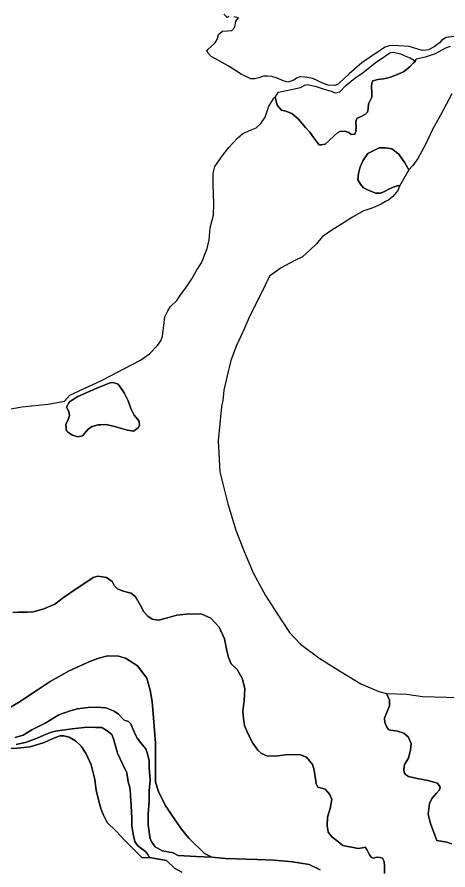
# Model space of a CAD drawing. Header units: inches. Extents: x 288635 to 1232953, y 676945 to 1655780.
# Drawn here: x 526900 to 544837, y 784555 to 820045 of the extents above; entities that cross this region are included whole.
import ezdxf

# ---------------------------------------------------------------- set-up
doc = ezdxf.new("R2010")
doc.units = ezdxf.units.IN
doc.header["$MEASUREMENT"] = 0

msp = doc.modelspace()

# ---------------------------------------------------------------- linework, layer by layer
at = {"color": 1}
for points in [[(545101.7556, 819237.6541), (544756.3149, 819197.014), (544563.2746, 819075.0938), (544481.9944, 818973.4936), (544258.4739, 818810.9333), (544029.8735, 818683.933), (543775.873, 818653.4529), (543587.9126, 818704.253), (543222.1519, 818826.1733), (542785.271, 818851.5733), (542424.5903, 818866.8134), (542226.4699, 818795.6932), (541860.7091, 818562.0128), (541251.1079, 818140.3719), (540717.7069, 817678.091), (540473.8664, 817439.3305), (540235.1059, 817241.2101), (540108.1056, 817200.57), (539849.0251, 817210.7301), (539655.9847, 817281.8502), (539214.0239, 817485.0506), (538899.0632, 817546.0107), (538675.5428, 817551.0907), (538528.2225, 817495.2106), (538421.5423, 817419.0105), (538167.5418, 817332.6503), (538015.1415, 817378.3704), (537730.6609, 817495.2106), (537507.1404, 817566.3308), (537334.4201, 817586.6508), (537161.6997, 817586.6508), (536963.5794, 817510.4507), (536795.939, 817474.8906), (536628.2987, 817474.8906), (536232.0579, 817673.011), (535688.4968, 818008.2916), (535317.6561, 818216.5721), (534982.3754, 818399.4524), (534860.4551, 818546.7727), (534799.495, 818638.2129), (534855.3751, 818709.3331), (534977.2954, 818816.0133), (535144.9357, 818978.5736), (535226.2159, 819110.6539), (535282.096, 819318.9343), (535454.8163, 819451.0145), (535663.0968, 819466.2546), (535835.8171, 819481.4946), (535967.8974, 819628.8149), (536008.5374, 819867.5754), (536115.2177, 820014.8957), (535922.1773, 820060.6158)], [(535708.8168, 820065.6958), (535652.9367, 820030.1357), (535500.5364, 820162.216)], [(525492.309, 803539.3653), (527092.5122, 803827.2326), (528201.6477, 803937.2995), (528878.9824, 804055.833), (529090.6495, 804309.8335), (529488.5836, 804496.1006), (530419.9188, 804919.4348), (532037.0554, 805766.1031), (532413.6767, 806035.5474), (532748.9574, 806380.9881), (532886.1177, 806574.0285), (532952.1578, 806761.9889), (533013.1179, 807203.9498), (533053.758, 807564.6305), (533170.5982, 807823.711), (533292.5185, 808006.5914), (533556.679, 808250.4318), (533688.7593, 808453.6323), (533957.9998, 808814.313), (534181.5202, 809149.5936), (534364.4006, 809500.1143), (534582.8411, 809820.155), (534816.5215, 810419.5962), (534892.7217, 810770.1169), (534943.5218, 811278.1179), (535070.522, 811796.2789), (535095.9221, 812273.7999), (535060.362, 813071.3615), (535065.442, 813543.8024), (535136.5622, 813823.203), (535461.6828, 814300.7239), (535715.6833, 814610.6046), (536071.284, 815001.7653), (536299.8845, 815199.8857), (536650.4052, 815357.3661), (536858.6856, 815433.5662), (537051.726, 815611.3666), (537234.6064, 815880.6071), (537376.8466, 816342.888), (537520.5686, 816554.7809), (537591.6887, 816676.7011), (537642.4888, 816717.3412), (537672.9689, 816610.661), (537733.929, 816376.9805), (537906.6494, 816163.6201), (538084.4497, 816128.06), (538338.4502, 816036.6199), (538597.5307, 815813.0994), (538902.3314, 815452.4187), (539085.2117, 815254.2983), (539252.8521, 815025.6978), (539374.7723, 814847.8975), (539471.2925, 814725.9772), (539577.9727, 814720.8972), (539725.293, 814761.5373), (539908.1734, 814919.0176), (540096.1337, 815096.818), (540238.374, 815223.8182), (540339.9742, 815279.6983), (540543.1746, 815294.9384), (540705.735, 815239.0583), (540812.4152, 815157.7781), (540954.6555, 815167.9381), (541000.3756, 815284.7784), (541015.6156, 815472.7387), (540995.2955, 815625.139), (541020.6956, 815752.1393), (541051.1757, 815833.4195), (541228.976, 815904.5396), (541416.9364, 816011.2198), (541488.0565, 816092.5), (541518.5366, 816219.5002), (541523.6166, 816437.9407), (541599.8168, 816575.1009), (541665.8569, 816712.2612), (541665.8569, 816915.4616), (541650.6169, 817128.822), (541665.8569, 817291.3824), (541716.657, 817387.9026), (541914.7774, 817443.7827), (542158.6179, 817479.3427), (542397.3783, 817525.0628), (542620.8988, 817611.423), (542986.6595, 817768.9033), (543255.9001, 817972.1037), (543408.3004, 818134.6641), (543479.4205, 818215.9442), (543520.0606, 818307.3844), (543906.1414, 818383.5846), (544322.7022, 818530.9049), (544754.5031, 818769.6653), (544947.5434, 818830.6255)], [(544993.2635, 816844.3415), (544520.8226, 815960.4197), (544205.862, 815391.4586), (543885.8213, 814710.7372), (543581.0207, 814152.7828), (543374.4336, 813861.5288), (543201.7133, 813683.7285), (543039.153, 813983.4491), (542795.3125, 814339.0498), (542495.5919, 814557.4902), (542256.8314, 814598.1303), (541967.2708, 814598.1303), (541504.9899, 814369.5299), (541296.7095, 814059.6492), (541218.2614, 813892.5208), (541179.8692, 813810.7287), (541118.9091, 813541.4882), (541088.4291, 813267.1677), (541200.1893, 813094.4473), (541327.1895, 812942.047), (541520.2299, 812835.3668), (541830.1105, 812718.5266), (542028.2309, 812713.4465), (542190.7913, 812779.4867), (542378.7516, 812876.0069), (542556.552, 812962.367), (542759.7524, 813033.4872), (542820.7125, 813008.0871), (542744.5124, 812825.2068), (542541.312, 812571.2063), (542378.7516, 812444.206), (542231.4313, 812362.9258), (542025.9026, 812247.1298), (541640.6685, 812072.8573), (541327.4012, 811983.9571), (540860.0403, 811715.5632), (540519.6796, 811497.1228), (540001.5186, 811182.1622), (539777.9981, 811029.7618), (539595.1177, 810897.6816), (539361.4373, 810608.121), (539092.1967, 810338.8805), (538787.3961, 810064.5599), (538436.8754, 809901.9996), (537888.2343, 809607.359), (537603.7538, 809399.0786), (537410.7134, 809256.8383), (537232.913, 808891.0776), (536923.0324, 808261.1563), (536587.7517, 807615.995), (536323.5912, 806996.2338), (536028.9506, 806371.3925), (535805.4302, 805746.5513), (535647.9498, 805116.63), (535505.7096, 804517.1888), (535459.9895, 804090.468), (535415.2622, 803835.6993), (535271.3285, 802413.2964), (535347.5287, 801126.3605), (535671.8027, 799795.3978), (536007.0833, 798687.9556), (536347.444, 797798.9539), (536743.6848, 796894.712), (537241.5258, 795970.1502), (537708.8868, 795238.6287), (538242.2878, 794430.9071), (538694.4087, 793953.3862), (539456.4102, 793384.425), (540137.1316, 792947.5442), (541209.0138, 792292.2228), (541960.8553, 791977.2622), (542275.8159, 791901.0621), (542402.8161, 791621.6615), (542402.8161, 791387.981), (542306.2959, 791149.2206), (542194.5357, 790869.82), (542209.7758, 790686.9396), (542285.9759, 790498.9793), (542382.4961, 790382.139), (542738.0968, 790331.3389), (543002.2573, 790250.0588), (543185.1377, 790087.4984), (543301.9779, 789813.1779), (543276.5779, 789559.1774), (543195.2977, 789208.6567), (543032.7374, 788944.4961), (543002.2573, 788741.2957), (543007.3373, 788609.2155), (543073.3775, 788527.9353), (543190.2177, 788446.6551), (543550.8984, 788355.215), (543992.8593, 788279.0148), (544404.3401, 788172.3346), (544511.0204, 788004.6943), (544485.6203, 787887.854), (544358.6201, 787750.6938), (544160.4997, 787522.0933), (544074.1395, 787318.8929), (544018.2594, 786882.012), (544114.7796, 786490.8512), (544292.5799, 785998.0903), (544378.9401, 785779.6498), (544787.8706, 785713.6476), (544991.071, 785642.5274)], [(526725.9048, 795274.1888), (526944.3452, 795279.2688), (527320.266, 795279.2688), (527579.3465, 795299.5889), (528016.2274, 795416.4291), (528473.4283, 795609.4695), (528834.109, 795888.87), (529397.9901, 796274.9508), (529885.6711, 796594.9914), (530063.4715, 796721.9917), (530266.6719, 796777.8718), (530622.2726, 796716.9117), (530861.0331, 796559.4314), (530937.2332, 796386.711), (531074.3935, 796249.5508), (531313.154, 796158.1106), (531643.3546, 796076.8304), (531836.395, 795914.2701), (532039.5954, 795558.6694), (532176.7557, 795299.5889), (532349.476, 795111.6285), (532527.2764, 794989.7082), (532791.4369, 794954.1482), (533157.1976, 795050.6684), (533548.3584, 795152.2686), (534091.9195, 795208.1487), (534584.6805, 795197.9887), (534960.6013, 795030.3483), (535311.122, 794659.5076), (535539.7224, 794171.8266), (535636.2426, 793679.0656), (535697.2027, 793399.6651), (535819.123, 793130.4245), (536057.8834, 792901.8241), (536276.3239, 792530.9833), (536388.0841, 792099.1825), (536347.444, 791606.4215), (536301.7239, 791159.3806), (536332.204, 790859.66), (536362.6841, 790570.0994), (536525.2444, 790209.4187), (536713.2048, 789823.3379), (536921.4852, 789538.8573), (537073.8855, 789401.6971), (537292.3259, 789305.1769), (537663.1667, 789289.9368), (538079.7275, 789340.7369), (538374.3681, 789361.057), (538704.5687, 789340.7369), (538943.3292, 789244.2167), (539192.2497, 788944.4961), (539268.4499, 788700.6557), (539319.25, 788350.135), (539349.73, 788136.7745), (539425.9302, 787994.5342), (539725.6508, 787913.2541), (539923.7712, 787699.8937), (539999.9713, 787486.5332), (539933.9312, 787115.6925), (539827.251, 786755.0118), (539806.9309, 786404.4911), (539847.571, 786125.0905), (539999.9713, 785937.1301), (540299.6919, 785713.6097), (540462.2523, 785576.4494), (541105.8054, 785451.3211), (541273.4429, 785474.8012), (541391.9765, 785495.968), (541472.41, 785377.4344), (541565.5435, 785186.934), (541654.4437, 785076.8671), (541743.3438, 785038.767), (541862.7241, 785087.8738), (542010.0444, 785067.5538), (542106.5646, 785047.2337), (542177.6847, 784899.9134), (542198.0047, 784706.873), (542192.9247, 784574.7928), (542192.9247, 784407.1524)], [(542192.9247, 784407.1524), (542192.9247, 784574.7928), (542198.0047, 784706.873), (542177.6847, 784899.9134), (542106.5646, 785047.2337), (542010.0444, 785067.5538), (541862.7241, 785087.8738), (541743.3438, 785038.767), (541654.4437, 785076.8671), (541565.5435, 785186.934), (541472.41, 785377.4344), (541391.9765, 785495.968), (541273.4429, 785474.8012), (541105.8054, 785451.3211), (540462.2523, 785576.4494), (540299.6919, 785713.6097), (539999.9713, 785937.1301), (539847.571, 786125.0905), (539806.9309, 786404.4911), (539827.251, 786755.0118), (539933.9312, 787115.6925), (539999.9713, 787486.5332), (539923.7712, 787699.8937), (539725.6508, 787913.2541), (539425.9302, 787994.5342), (539349.73, 788136.7745), (539319.25, 788350.135), (539268.4499, 788700.6557), (539192.2497, 788944.4961), (538943.3292, 789244.2167), (538704.5687, 789340.7369), (538374.3681, 789361.057), (538079.7275, 789340.7369), (537663.1667, 789289.9368), (537292.3259, 789305.1769), (537073.8855, 789401.6971), (536921.4852, 789538.8573), (536713.2048, 789823.3379), (536525.2444, 790209.4187), (536362.6841, 790570.0994), (536332.204, 790859.66), (536301.7239, 791159.3806), (536347.444, 791606.4215), (536388.0841, 792099.1825), (536276.3239, 792530.9833), (536057.8834, 792901.8241), (535819.123, 793130.4245), (535697.2027, 793399.6651), (535636.2426, 793679.0656), (535539.7224, 794171.8266), (535311.122, 794659.5076), (534960.6013, 795030.3483), (534584.6805, 795197.9887), (534091.9195, 795208.1487), (533548.3584, 795152.2686), (533157.1976, 795050.6684), (532791.4369, 794954.1482), (532527.2764, 794989.7082), (532349.476, 795111.6285), (532176.7557, 795299.5889), (532039.5954, 795558.6694), (531836.395, 795914.2701), (531643.3546, 796076.8304), (531313.154, 796158.1106), (531074.3935, 796249.5508), (530937.2332, 796386.711), (530861.0331, 796559.4314), (530622.2726, 796716.9117), (530266.6719, 796777.8718), (530063.4715, 796721.9917), (529885.6711, 796594.9914), (529397.9901, 796274.9508), (528834.109, 795888.87), (528473.4283, 795609.4695), (528016.2274, 795416.4291), (527579.3465, 795299.5889), (527320.266, 795279.2688), (526944.3452, 795279.2688), (526725.9048, 795274.1888)], [(539519.8001, 784553.6032), (539056.5123, 784786.6715), (538370.711, 784888.2717), (537598.5494, 784959.3919), (536892.428, 784984.7919), (535581.7854, 785035.592), (535012.8243, 785086.3921), (534708.5934, 785244.0828), (534053.2721, 785879.0841), (533738.3114, 786255.0049), (533347.1507, 786829.046), (533088.0701, 787210.0468), (532798.5096, 787773.9279), (532656.2693, 788210.8088), (532666.4293, 788942.3302), (532661.3493, 789826.252), (532580.0691, 790887.9741), (532524.189, 791568.6955), (532437.8288, 792041.1364), (532300.6686, 792538.9774), (531909.5078, 793041.8984), (531411.6668, 793361.9391), (531117.0262, 793448.2992), (530675.0653, 793458.4593), (530309.3046, 793361.9391), (529963.8639, 793240.0188), (529074.8621, 792838.698), (528272.2205, 792401.8171), (527733.7394, 792036.0564), (526966.6579, 791528.0554), (526316.4166, 791141.9746)], [(526316.4166, 791141.9746), (526966.6579, 791528.0554), (527733.7394, 792036.0564), (528272.2205, 792401.8171), (529074.8621, 792838.698), (529963.8639, 793240.0188), (530309.3046, 793361.9391), (530675.0653, 793458.4593), (531117.0262, 793448.2992), (531411.6668, 793361.9391), (531909.5078, 793041.8984), (532300.6686, 792538.9774), (532437.8288, 792041.1364), (532524.189, 791568.6955), (532524.189, 791568.6955), (532580.0691, 790887.9741), (532661.3493, 789826.252), (532666.4293, 788942.3302), (532656.2693, 788210.8088), (532798.5096, 787773.9279), (533088.0701, 787210.0468), (533347.1507, 786829.046), (533738.3114, 786255.0049), (534053.2721, 785879.0841), (534708.5934, 785244.0828), (535012.8243, 785086.3921), (534361.5417, 785108.1776), (533612.5393, 785157.1834), (533399.1788, 785263.8637), (532936.8979, 785345.1438), (532652.4173, 785512.7842), (532530.4971, 785695.6645), (532433.9769, 785842.9848), (532352.6967, 786437.346), (532357.7768, 786884.3869), (532403.4968, 787417.788), (532403.4968, 787849.5888), (532433.9769, 788286.4697), (532393.3368, 788804.6307), (532393.3368, 789104.3513), (532322.2167, 789429.472), (532261.2566, 789592.0323), (532093.6162, 789785.0727), (531905.6558, 790044.1532), (531849.7757, 790155.9134), (531712.6155, 790425.154), (531636.4153, 790633.4344), (531534.8151, 790729.9546), (531357.0147, 790785.8347), (531301.1346, 790841.7148), (531123.3343, 791034.7552), (530945.5339, 791166.8355), (530595.0132, 791293.8357), (530208.9325, 791324.3158), (529858.4118, 791319.2358), (529421.5309, 791253.1956), (529116.7303, 791171.9155), (528639.2093, 791004.2751), (528100.7282, 790679.1545), (527516.5271, 790379.4339), (527155.8463, 790166.0735), (526825.6457, 790064.4733)], [(544991.071, 785642.5274), (544787.8706, 785713.6476), (544378.9401, 785779.6498), (544292.5799, 785998.0903), (544114.7796, 786490.8512), (544018.2594, 786882.012), (544074.1395, 787318.8929), (544160.4997, 787522.0933), (544358.6201, 787750.6938), (544485.6203, 787887.854), (544511.0204, 788004.6943), (544404.3401, 788172.3346), (543992.8593, 788279.0148), (543550.8984, 788355.215), (543190.2177, 788446.6551), (543073.3775, 788527.9353), (543007.3373, 788609.2155), (543002.2573, 788741.2957), (543032.7374, 788944.4961), (543195.2977, 789208.6567), (543276.5779, 789559.1774), (543301.9779, 789813.1779), (543185.1377, 790087.4984), (543002.2573, 790250.0588), (542738.0968, 790331.3389), (542382.4961, 790382.139), (542285.9759, 790498.9793), (542209.7758, 790686.9396), (542194.5357, 790869.82), (542306.2959, 791149.2206), (542402.8161, 791387.981), (542402.8161, 791621.6615), (542275.8159, 791901.0621), (543122.4588, 791873.1921), (543782.8601, 791777.9419), (545281.4631, 791733.4918)], [(526866.2858, 789779.9927), (527287.9266, 789871.4329), (527734.9675, 790033.9932), (528019.4481, 790166.0735), (528293.7686, 790277.8337), (528507.129, 790328.6338), (528771.2896, 790374.3539), (529187.8504, 790420.074), (529812.6917, 790491.1941), (529812.6917, 790491.1941), (530178.4524, 790486.1141), (530427.3729, 790486.1141), (530645.8133, 790348.9538), (530838.8537, 790196.5535), (530909.9739, 790013.6732), (530986.174, 789754.5926), (531087.7742, 789419.312), (531306.2146, 788941.791), (531463.695, 788591.2703), (531524.6551, 788225.5096), (531590.6952, 787981.6691), (531616.0953, 787702.2685), (531621.3834, 787640.7938), (531656.7353, 787229.8276), (531677.0554, 786711.6666), (531682.1354, 786396.7059), (531738.0155, 786046.1852), (531798.9756, 785736.3046), (531915.8159, 785568.6643), (532091.0863, 785437.2114), (532240.9365, 785324.8238), (532347.6167, 785202.9035), (532413.6569, 785065.7433), (532113.8516, 785051.7732), (531712.5308, 785453.094), (531392.4902, 785783.2947), (531026.7294, 786164.2955), (530645.7287, 786535.1362), (530503.4884, 786829.7768), (530396.8082, 787073.6173), (530324.4534, 787367.2925), (530310.448, 787424.138), (530198.6878, 787861.0189), (530132.6476, 788318.2198), (529980.2473, 788927.821), (529782.1269, 789379.9419), (529563.6865, 789705.0625), (529335.086, 789923.503), (529065.8455, 790075.9033), (528852.4851, 790141.9434), (528695.0048, 790131.7834), (528456.2443, 790050.5032), (528034.6034, 789852.3828), (527450.4023, 789679.6625), (526917.0012, 789618.7024), (526358.2001, 789608.5423)], [(526358.2001, 789608.5423), (526917.0012, 789618.7024), (527450.4023, 789679.6625), (528034.6034, 789852.3828), (528456.2443, 790050.5032), (528695.0048, 790131.7834), (528852.4851, 790141.9434), (529065.8455, 790075.9033), (529335.086, 789923.503), (529563.6865, 789705.0625), (529563.6865, 789705.0625), (529782.1269, 789379.9419), (529980.2473, 788927.821), (530132.6476, 788318.2198), (530198.6878, 787861.0189), (530310.448, 787424.138), (530324.4534, 787367.2925), (530396.8082, 787073.6173), (530503.4884, 786829.7768), (530645.7287, 786535.1362), (531026.7294, 786164.2955), (531392.4902, 785783.2947), (531712.5308, 785453.094), (532113.8516, 785051.7732), (532413.6569, 785065.7433), (533125.9035, 784949.6664), (533449.7541, 784632.1658), (533754.5547, 784467.0655)]]:
    msp.add_lwpolyline(points, dxfattribs=at)
for points in [[(541665.8569, 816915.4616), (541665.8569, 816712.2612), (541599.8168, 816575.1009), (541523.6166, 816437.9407), (541518.5366, 816219.5002), (541488.0565, 816092.5), (541416.9364, 816011.2198), (541228.976, 815904.5396), (541051.1757, 815833.4195), (541020.6956, 815752.1393), (540995.2955, 815625.139), (541015.6156, 815472.7387), (541000.3756, 815284.7784), (540954.6555, 815167.9381), (540812.4152, 815157.7781), (540705.735, 815239.0583), (540543.1746, 815294.9384), (540339.9742, 815279.6983), (540238.374, 815223.8182), (540096.1337, 815096.818), (539908.1734, 814919.0176), (539725.293, 814761.5373), (539577.9727, 814720.8972), (539471.2925, 814725.9772), (539374.7723, 814847.8975), (539252.8521, 815025.6978), (539085.2117, 815254.2983), (538902.3314, 815452.4187), (538597.5307, 815813.0994), (538338.4502, 816036.6199), (538084.4497, 816128.06), (537906.6494, 816163.6201), (537733.929, 816376.9805), (537672.9689, 816610.661), (537642.4888, 816717.3412), (537789.6825, 816913.8892), (538314.6169, 817023.9561), (538695.6176, 817108.623), (538873.418, 817210.2232), (538983.4849, 817235.6232), (539347.5523, 817150.9564), (539686.2196, 817049.3562), (539974.0869, 816956.2226), (540134.9538, 816888.4892), (540338.1542, 816930.8226), (540592.1548, 817193.2898), (540956.2222, 817506.5571), (541303.3562, 817743.6242), (541811.3572, 818133.0917), (542234.6914, 818437.8923), (542420.9584, 818556.4258), (542573.3587, 818590.2926), (542861.226, 818514.0924), (543115.2265, 818404.0255), (543259.1601, 818353.2254), (543479.4205, 818215.9442), (543408.3004, 818134.6641), (543255.9001, 817972.1037), (542986.6595, 817768.9033), (542620.8988, 817611.423), (542397.3783, 817525.0628), (542158.6179, 817479.3427), (541914.7774, 817443.7827), (541716.657, 817387.9026), (541665.8569, 817291.3824), (541650.6169, 817128.822), (541665.8569, 816915.4616)], [(543201.7133, 813683.7285), (542820.7125, 813008.0871), (542759.7524, 813033.4872), (542556.552, 812962.367), (542378.7516, 812876.0069), (542190.7913, 812779.4867), (542028.2309, 812713.4465), (541830.1105, 812718.5266), (541520.2299, 812835.3668), (541327.1895, 812942.047), (541200.1893, 813094.4473), (541088.4291, 813267.1677), (541118.9091, 813541.4882), (541179.8692, 813810.7287), (541218.2614, 813892.5208), (541296.7095, 814059.6492), (541504.9899, 814369.5299), (541967.2708, 814598.1303), (542256.8314, 814598.1303), (542495.5919, 814557.4902), (542795.3125, 814339.0498), (543039.153, 813983.4491), (543201.7133, 813683.7285)], [(531976.9017, 803218.6046), (531997.2217, 803050.9643), (531941.3416, 802949.3641), (531743.2212, 802817.2838), (531499.3807, 802847.7639), (530910.0996, 803025.5642), (530595.1389, 803086.5243), (530368.6762, 803082.9297), (530275.0983, 803081.4443), (530031.2578, 803005.2442), (529868.6975, 802903.644), (529711.2172, 802710.6036), (529624.857, 802624.2434), (529411.4966, 802573.4433), (529208.2962, 802644.5635), (529015.2558, 802766.4837), (528959.3757, 802822.3638), (528923.8156, 803086.5243), (529030.4958, 803304.9648), (529086.3759, 803462.4451), (529050.8159, 803630.0854), (528964.4557, 803807.8858), (529081.2959, 804036.4862), (529426.7366, 804249.8467), (530224.2982, 804595.2874), (530590.0589, 804757.8477), (530778.0193, 804828.9678), (530899.9396, 804839.1278), (531113.3, 804762.9277), (531274.2429, 804529.7248), (531362.2205, 804402.247), (531524.7808, 804072.0463), (531631.461, 803762.1657), (531768.6213, 803477.6851), (531921.0216, 803304.9648), (531976.9017, 803218.6046)], [(529208.2962, 802644.5635), (529411.4966, 802573.4433), (529624.857, 802624.2434), (529711.2172, 802710.6036), (529868.6975, 802903.644), (530031.2578, 803005.2442), (530275.0983, 803081.4443), (530368.6762, 803082.9297), (530595.1389, 803086.5243), (530910.0996, 803025.5642), (531499.3807, 802847.7639), (531743.2212, 802817.2838), (531941.3416, 802949.3641), (531997.2217, 803050.9643), (531976.9017, 803218.6046), (531921.0216, 803304.9648), (531768.6213, 803477.6851), (531631.461, 803762.1657), (531524.7808, 804072.0463), (531362.2205, 804402.247), (531274.2429, 804529.7248), (531113.3, 804762.9277), (530899.9396, 804839.1278), (530778.0193, 804828.9678), (530590.0589, 804757.8477), (530224.2982, 804595.2874), (529426.7366, 804249.8467), (529081.2959, 804036.4862), (528964.4557, 803807.8858), (529050.8159, 803630.0854), (529086.3759, 803462.4451), (529030.4958, 803304.9648), (528923.8156, 803086.5243), (528959.3757, 802822.3638), (529015.2558, 802766.4837), (529208.2962, 802644.5635)]]:
    msp.add_lwpolyline(points, close=True, dxfattribs=at)
at = {"color": 1, "ltscale": 3}
for points in [[(526825.6457, 790064.4733), (527155.8463, 790166.0735), (527516.5271, 790379.4339), (528100.7282, 790679.1545), (528639.2093, 791004.2751), (529116.7303, 791171.9155), (529421.5309, 791253.1956), (529858.4118, 791319.2358), (530208.9325, 791324.3158), (530595.0132, 791293.8357), (530945.5339, 791166.8355), (531123.3343, 791034.7552), (531301.1346, 790841.7148), (531357.0147, 790785.8347), (531534.8151, 790729.9546), (531636.4153, 790633.4344), (531712.6155, 790425.154), (531849.7757, 790155.9134), (531905.6558, 790044.1532), (532093.6162, 789785.0727), (532261.2566, 789592.0323), (532322.2167, 789429.472), (532393.3368, 789104.3513), (532393.3368, 788804.6307), (532433.9769, 788286.4697), (532403.4968, 787849.5888), (532403.4968, 787417.788), (532357.7768, 786884.3869), (532352.6967, 786437.346), (532433.9769, 785842.9848), (532530.4971, 785695.6645), (532652.4173, 785512.7842), (532936.8979, 785345.1438), (533399.1788, 785263.8637), (533612.5393, 785157.1834), (534361.5417, 785108.1776), (535012.8243, 785086.3921), (535581.7854, 785035.592), (536892.428, 784984.7919), (537598.5494, 784959.3919), (538370.711, 784888.2717), (539056.5123, 784786.6715), (539519.8001, 784553.6032)], [(533754.5547, 784467.0655), (533449.7541, 784632.1658), (533125.9035, 784949.6664), (532413.6569, 785065.7433), (532347.6167, 785202.9035), (532240.9365, 785324.8238), (532091.0863, 785437.2114), (531915.8159, 785568.6643), (531798.9756, 785736.3046), (531738.0155, 786046.1852), (531682.1354, 786396.7059), (531677.0554, 786711.6666), (531656.7353, 787229.8276), (531621.3834, 787640.7938), (531616.0953, 787702.2685), (531590.6952, 787981.6691), (531524.6551, 788225.5096), (531463.695, 788591.2703), (531306.2146, 788941.791), (531087.7742, 789419.312), (530986.174, 789754.5926), (530909.9739, 790013.6732), (530838.8537, 790196.5535), (530645.8133, 790348.9538), (530427.3729, 790486.1141), (530178.4524, 790486.1141), (529812.6917, 790491.1941), (529187.8504, 790420.074), (528771.2896, 790374.3539), (528507.129, 790328.6338), (528293.7686, 790277.8337), (528019.4481, 790166.0735), (527734.9675, 790033.9932), (527287.9266, 789871.4329), (526866.2858, 789779.9927)]]:
    msp.add_lwpolyline(points, dxfattribs=at)

doc.saveas('drawing.dxf')
